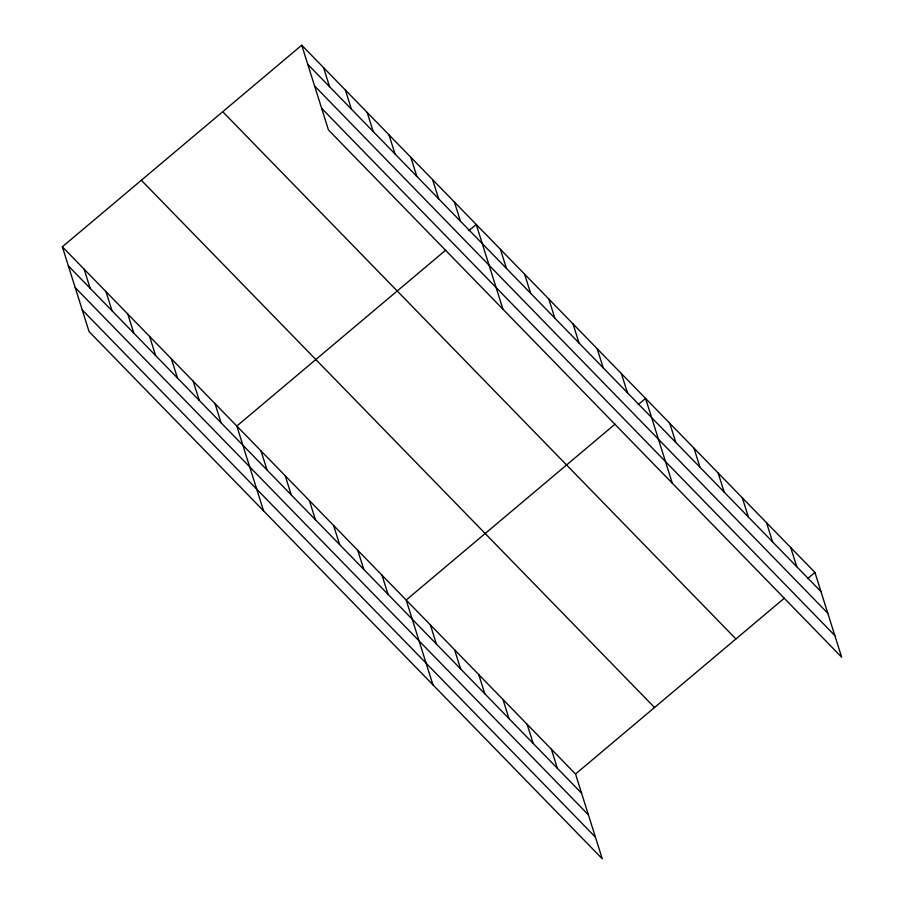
<?xml version="1.0" encoding="UTF-8"?>
<svg xmlns="http://www.w3.org/2000/svg" width="904" height="904" viewBox="0 0 904 904"><rect width="100%" height="100%" fill="white"/><g stroke="black" fill="none" stroke-linecap="round" stroke-linejoin="round"><path stroke-width="1.36" d="M62.342 246.792L575.532 774.027L602.267 858.8L89.067 331.576L62.342 246.792L301.733 45.2L814.933 572.424L841.658 657.208L328.468 129.973L301.733 45.2M445.672 250.182L236.825 426.055L263.561 510.828M468.848 230.667L476.227 224.463L502.952 309.236M615.025 424.168L406.178 600.041L432.914 684.814M638.201 404.653L645.58 398.438L672.305 483.222M575.532 774.027L784.378 598.154M807.554 578.639L814.933 572.424M307.767 64.331L820.968 591.566M314.603 85.993L827.793 613.228M321.632 108.31L834.833 635.546M222.734 111.723L735.924 638.958M141.34 180.269L654.53 707.504M68.376 265.934L581.566 793.158M75.201 287.596L588.391 814.82M82.241 309.914L595.431 837.138M790.74 547.575L796.763 566.706M766.547 522.715L772.57 541.846M742.353 497.867L748.376 516.998M718.16 473.007L724.183 492.138M693.967 448.158L699.99 467.289M669.774 423.298L675.796 442.429M621.387 373.589L627.41 392.72M597.194 348.729L603.217 367.871M573 323.881L579.023 343.011M548.807 299.021L554.83 318.151M524.614 274.172L530.637 293.303M500.421 249.312L506.443 268.443M454.407 202.055L460.441 221.186M432.598 179.647L438.632 198.778M410.789 157.239L416.823 176.37M388.98 134.832L395.014 153.962M367.171 112.424L373.205 131.555M345.362 90.016L351.396 109.147M551.338 749.167L557.372 768.31M323.553 67.608L329.576 86.739M527.145 724.319L533.179 743.45M502.952 699.459L508.986 718.59M478.758 674.61L484.793 693.741M454.565 649.75L460.599 668.881M430.372 624.901L436.406 644.032M381.985 575.181L388.019 594.323M357.792 550.333L363.826 569.463M333.599 525.473L339.633 544.603M309.405 500.624L315.439 519.755M285.212 475.764L291.246 494.895M261.019 450.915L267.053 470.046M215.016 403.647L221.051 422.778M193.207 381.239L199.242 400.37M171.398 358.832L177.433 377.962M149.589 336.424L155.612 355.554M127.769 314.016L133.803 333.147M105.96 291.608L111.994 310.75M84.151 269.2L90.185 288.342"/></g></svg>
